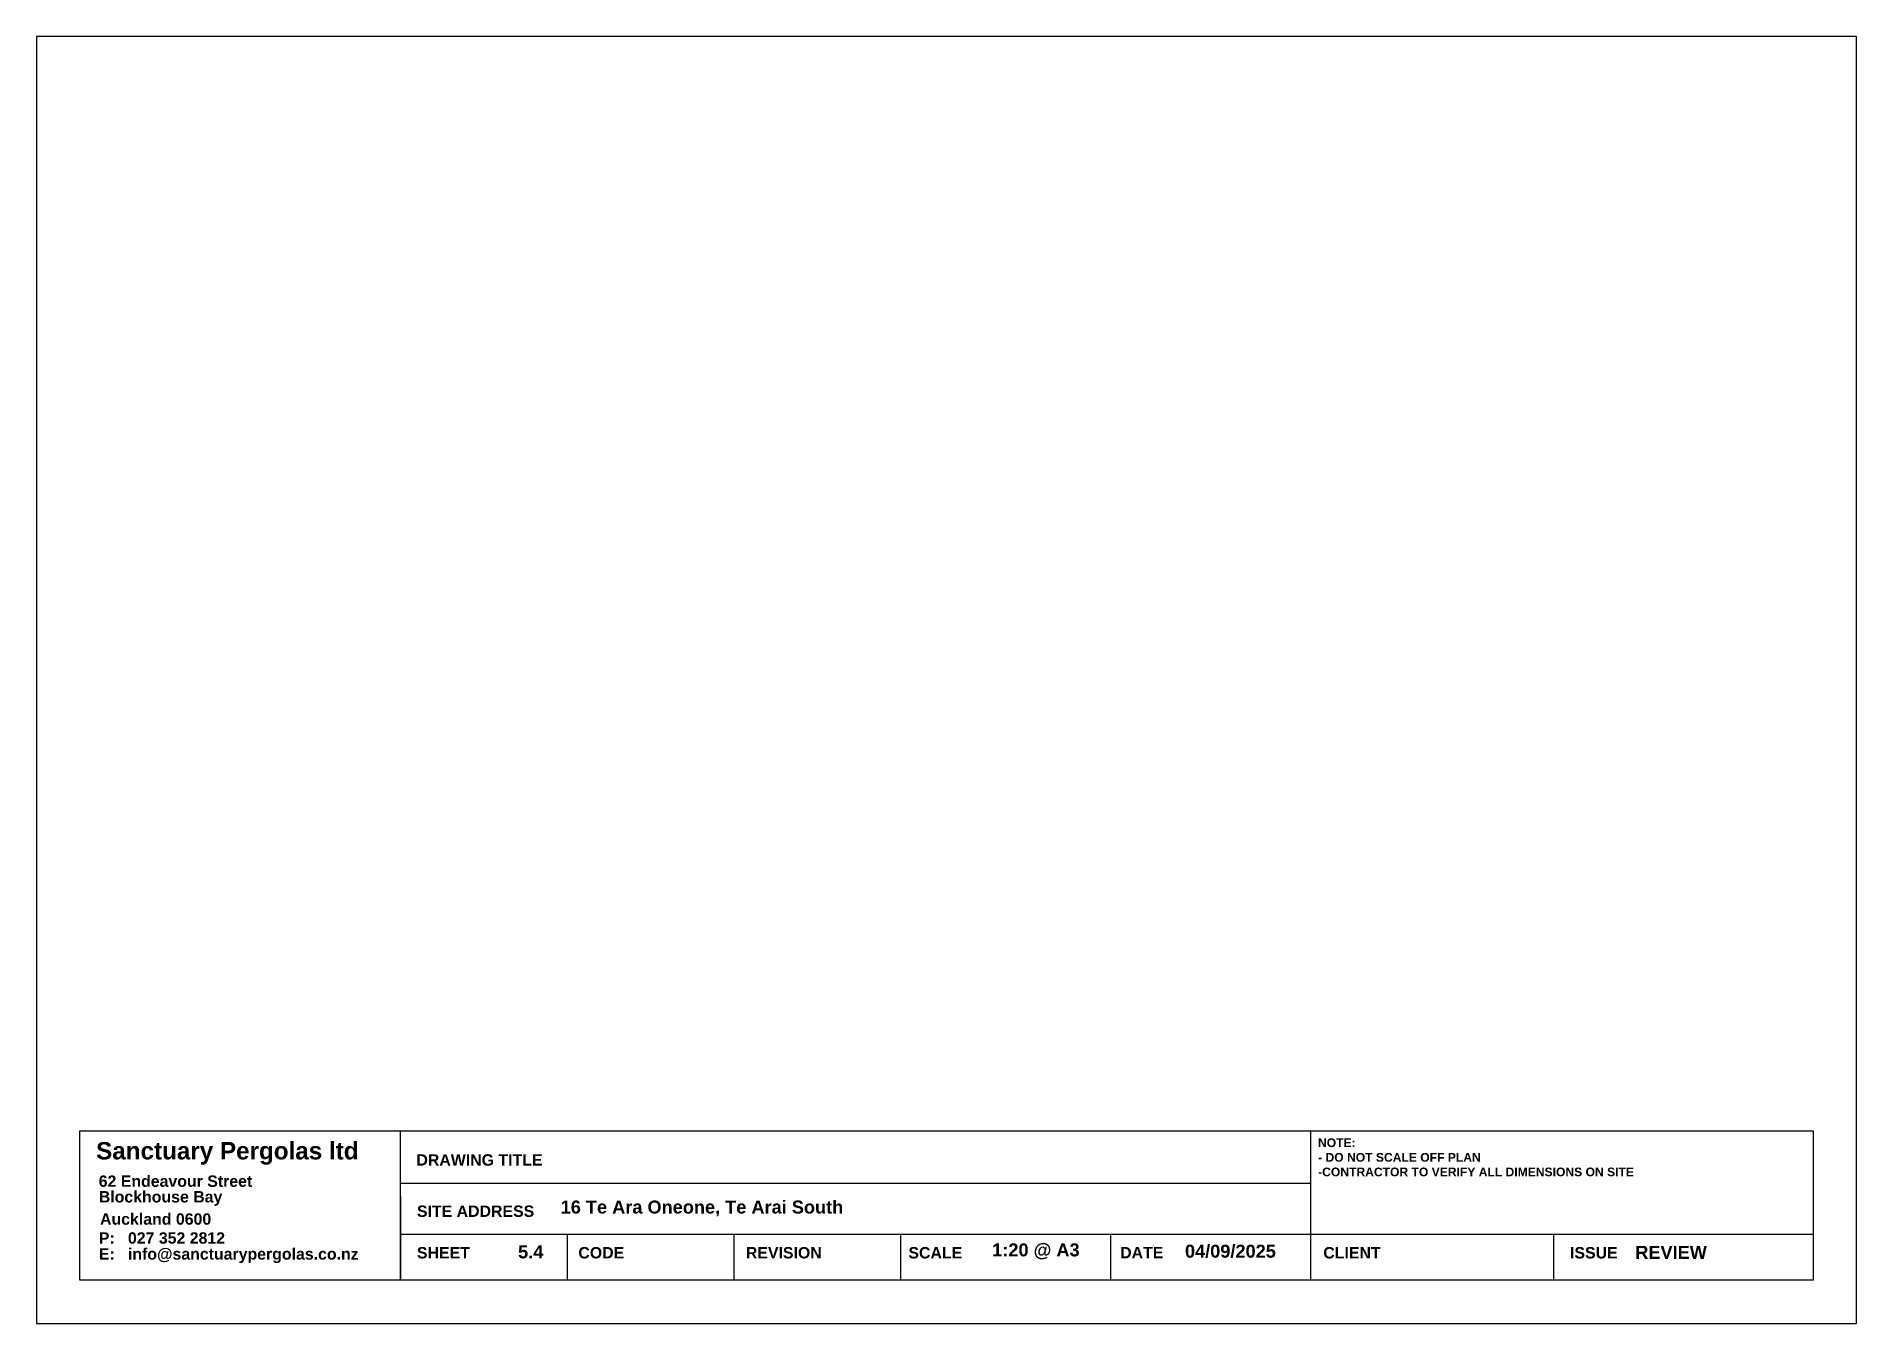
# Model space of a CAD drawing. Header units: millimetres. Extents: x -11726 to -11306, y -8709 to -8412.
import ezdxf

# ---------------------------------------------------------------- set-up
doc = ezdxf.new("R2010")
doc.units = ezdxf.units.MM
doc.header["$LTSCALE"] = 80
doc.layers.add('Default', color=7, linetype='Continuous')
doc.layers.add('Des_ Walls', color=7, linetype='Continuous')
doc.styles.add('Arial Bold', font='arialbd.ttf')
doc.styles.add('Default', font='arial.ttf')

# ---------------------------------------------------------------- blocks, each defined once
blk = doc.blocks.new('SP - Info')
at = {"layer": 'Default', "color": 79, "true_color": 0x34482a, "char_height": 131.12, "attachment_point": 7, "style": 'Arial Bold'}
for s, insert, width in [('62 Endeavour Street', (219, 1076), 3782.42), ('Blockhouse Bay', (220, 858), 3091.21), ('Auckland 0600', (234, 639), 2794.77), ('P:   027 352 2812', (220, 420), 3139.67), ('E:   info@sanctuarypergolas.co.nz', (220, 198), 6216.63)]:
    blk.add_mtext(s, dxfattribs=dict(at, insert=insert, width=width))
blk = doc.blocks.new('Issue')
at = {"layer": 'Default', "color": 7, "insert": (116, 0), "char_height": 150, "width": 1948.37, "attachment_point": 7, "style": 'Arial Bold'}
blk.add_mtext('REVIEW', dxfattribs=at)
blk = doc.blocks.new('Date 01')
at = {"layer": 'Default', "color": 7, "insert": (0, 52), "char_height": 150, "width": 2372.28, "attachment_point": 7, "style": 'Arial Bold'}
blk.add_mtext('04/09/2025', dxfattribs=at)
blk = doc.blocks.new('Address')
at = {"layer": 'Default', "color": 251, "true_color": 0x545454, "insert": (0, 69), "char_height": 150, "width": 6758.15, "attachment_point": 7, "style": 'Arial Bold'}
blk.add_mtext('16 Te Ara Oneone, Te Arai South', dxfattribs=at)

msp = doc.modelspace()

# ---------------------------------------------------------------- linework, layer by layer
at = {"layer": 'Default'}
msp.add_lwpolyline([(-11726.23, -8709.25), (-11306.23, -8709.25), (-11306.23, -8412.25), (-11726.23, -8412.25)], close=True, dxfattribs=at)
at = {"layer": 'Default', "color": 8, "true_color": 0x808080}
for points in [[(-11316.23, -8699.25), (-11716.23, -8699.25), (-11716.23, -8664.77), (-11316.23, -8664.77)], [(-11642.21, -8699.25), (-11642.21, -8664.77)], [(-11596.51, -8664.77), (-11404.61, -8664.77)], [(-11432.27, -8664.92), (-11432.27, -8688.74)], [(-11316.23, -8664.77), (-11316.23, -8699.25)], [(-11642.21, -8676.83), (-11432.27, -8676.83)], [(-11642.21, -8679.92), (-11642.21, -8699.25)], [(-11642.21, -8688.59), (-11316.23, -8688.59)], [(-11603.77, -8688.59), (-11603.77, -8699.25)], [(-11565.33, -8688.59), (-11565.33, -8699.25)], [(-11526.86, -8688.59), (-11526.86, -8699.25)], [(-11478.42, -8688.59), (-11478.42, -8699.25)], [(-11432.27, -8688.59), (-11432.27, -8699.25)], [(-11376.14, -8688.59), (-11376.14, -8699.25)]]:
    msp.add_lwpolyline(points, dxfattribs=at)

# ---------------------------------------------------------------- block references
at = {"layer": 'Default', "xscale": 0.02, "yscale": 0.02, "zscale": 0.02}
for name, p in [('Address', (-11605.26, -8685.91)), ('Date 01', (-11461.21, -8695.17)), ('Issue', (-11359.62, -8694.31))]:
    msp.add_blockref(name, p, dxfattribs=at)
at = {"layer": 'Des_ Walls', "xscale": 0.02, "yscale": 0.02, "zscale": 0.02}
msp.add_blockref('SP - Info', (-11716.23, -8699.25), dxfattribs=at)

# ---------------------------------------------------------------- texts
at = {"layer": 'Default', "color": 79, "true_color": 0x34482a, "insert": (-11712.45, -8672.6), "char_height": 4, "width": 127.7826, "attachment_point": 7, "style": 'Default'}
msp.add_mtext('{\\fArial|b1;Sanctuary Pergolas ltd}', dxfattribs=at)
at = {"layer": 'Default', "color": 7, "attachment_point": 7, "style": 'Arial Bold'}
for s, insert, char_height, width in [('NOTE:', (-11430.51, -8668.55), 1.998, 20.7614), ('- DO NOT SCALE OFF PLAN', (-11430.48, -8671.92), 1.998, 78.2678), ('-CONTRACTOR TO VERIFY ALL DIMENSIONS ON SITE', (-11430.48, -8675.28), 1.998, 148.8478), ('5.4', (-11615.09, -8694.24), 3, 17.413), ('1:20 @ A3', (-11505.68, -8694.43), 3, 45.7826)]:
    msp.add_mtext(s, dxfattribs=dict(at, insert=insert, char_height=char_height, width=width))
at = {"layer": 'Default', "color": 8, "true_color": 0x808080, "attachment_point": 7, "style": 'Arial Bold'}
for s, insert, char_height, width in [('DRAWING TITLE', (-11638.55, -8672.84), 2.6223, 62.8218), ('SITE ADDRESS', (-11638.43, -8684.66), 2.6223, 58.8598), ('SHEET', (-11638.43, -8694.25), 2.622, 29.4727), ('CODE', (-11601.18, -8694.25), 2.622, 25.9667), ('REVISION', (-11562.53, -8694.25), 2.622, 39.5629), ('SCALE', (-11525.02, -8694.25), 2.622, 29.6152), ('DATE', (-11476.16, -8694.19), 2.622, 24.7411), ('CLIENT', (-11429.29, -8694.25), 2.622, 31.4679), ('ISSUE', (-11372.36, -8694.25), 2.622, 26.7933)]:
    msp.add_mtext(s, dxfattribs=dict(at, insert=insert, char_height=char_height, width=width))

doc.saveas('drawing.dxf')
